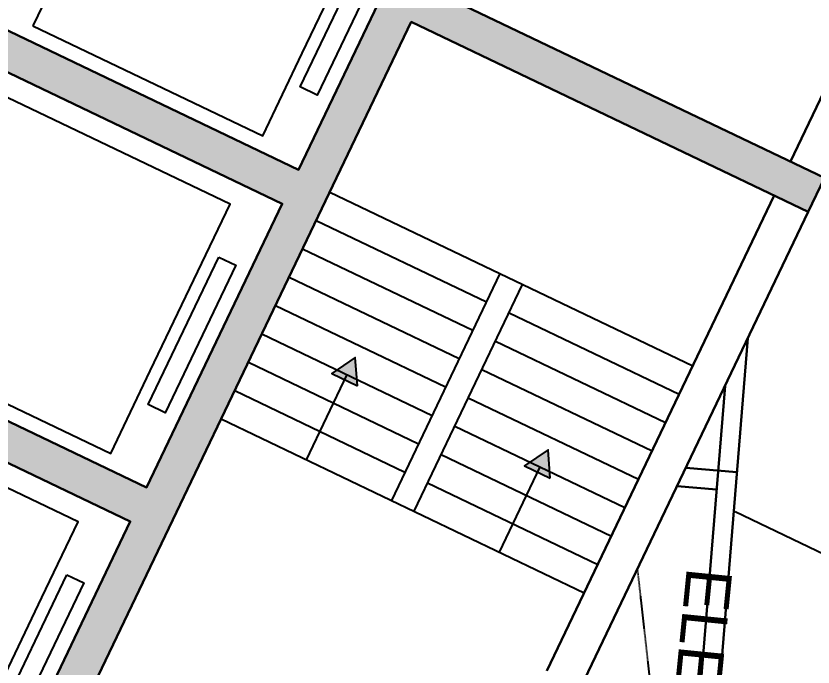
# Model space of a CAD drawing. Header units: inches. Extents: x 257070 to 799932, y -17980 to 269260.
# Drawn here: x 345635 to 351973, y 134044 to 139221 of the extents above; entities that cross this region are included whole.
import ezdxf

# ---------------------------------------------------------------- set-up
doc = ezdxf.new("R2010")
doc.units = ezdxf.units.IN
doc.header["$MEASUREMENT"] = 0
doc.linetypes.add('DASHED2', pattern=[0.375, 0.25, -0.125])
for name, color, linetype, lineweight in [('0-AES-F-SPRINKLER PIPE', 10, 'Continuous', 15), ('E--CONCRETE-4', 4, 'Continuous', 40), ('E--CONCRETE-SHADE', 253, 'Continuous', 20), ('F--BRICKWALL-3', 252, 'Continuous', 30), ('Q--PARKING', 253, 'Continuous', 13), ('VL-MEP-EQPT', 6, 'Continuous', 0)]:
    doc.layers.add(name, color=color, linetype=linetype, lineweight=lineweight)
for name, color, linetype in [('basement1_AP$0$A-_ROAD----_E-N-', 2, 'Continuous'), ('DSP_HATCH', 252, 'Continuous'), ('DSP_LIFT CAR', 251, 'Continuous'), ('ELE', 141, 'Continuous')]:
    doc.layers.add(name, color=color, linetype=linetype)
doc.styles.add('ARIAL', font='arial.ttf')

# ---------------------------------------------------------------- blocks, each defined once
blk = doc.blocks.new('CE_B2_AP$0$P-Lift')
at = {"layer": 'DSP_LIFT CAR', "color": 8}
for points in [[(-41486.21990041496, 62597.95797287928), (-41486.21990041496, 62747.95797287882), (-42786.21990041496, 62747.95797287951), (-42786.21990041403, 62597.95797287882), (-41486.21990041496, 62597.95797287928)], [(-43265.45636587695, 60470.24606057401), (-43265.45636587648, 62495.85416500881), (-42536.21990041403, 62495.85416500788), (-42536.21990041496, 62495.85416500974), (-41736.21990041496, 62495.85416500997), (-41736.21990041449, 62495.85416500997), (-41066.98343495201, 62495.85416500904), (-41066.98343495294, 60470.24606057518), (-41636.21990041496, 60470.2460605725), (-41636.21990041542, 60370.24606057483), (-42636.21990041449, 60370.24606057378), (-42636.21990041496, 60470.24606057425), (-43265.45636587695, 60470.24606057401)]]:
    blk.add_lwpolyline(points, dxfattribs=at)
at = {"layer": 'DSP_LIFT CAR', "color": 8, "elevation": 1.531570615894168e-10}
for points in [[(-42135.49990043996, 60320.24606057425), (-42746.2168168494, 60320.24606057331), (-42746.21681684986, 60370.24606057448), (-42135.49990043949, 60370.24606057378), (-42135.49990043996, 60320.24606057425)], [(-41526.21681684846, 60320.24606057355), (-42135.49990043996, 60320.24606057425), (-42135.49990043949, 60370.24606057378), (-41526.21681684846, 60370.24606057308), (-41526.21681684846, 60320.24606057355)], [(-42135.49990043903, 60270.24606057238), (-42746.2168168494, 60270.24606057285), (-42746.2168168494, 60320.24606057331), (-42135.49990043996, 60320.24606057425), (-42135.49990043903, 60270.24606057238)], [(-41526.21681684846, 60270.24606057425), (-42135.49990043903, 60270.24606057238), (-42135.49990043996, 60320.24606057425), (-41526.21681684846, 60320.24606057355), (-41526.21681684846, 60270.24606057425)]]:
    blk.add_lwpolyline(points, dxfattribs=at)
blk = doc.blocks.new('A$C5579145F')
at = {"layer": 'VL-MEP-EQPT', "color": 7, "insert": (-3221.42063344951, -16053.94267644471, 1.121674293290284e-07), "char_height": 363.12319738242, "width": 4823.666746415727, "attachment_point": 1, "rotation": 264.29164494823726, "style": 'ARIAL'}
blk.add_mtext('\\pi969.61999;ENTRY FOR \\P\\pi27.01063;ELECTRICAL ROOM', dxfattribs=at)

msp = doc.modelspace()

# ---------------------------------------------------------------- hatches: boundary and pattern name
at = {"layer": 'E--CONCRETE-SHADE', "ltscale": 2}
h = msp.add_hatch(color=8, dxfattribs=at)
h.paths.add_polyline_path([(311837.1066474739, 164085.9462912477), (311779.1026919187, 164380.2854513011), (309002.5032820954, 163833.1148039188), (308519.1369858193, 166285.9411376863), (308154.9180444667, 168134.1581472141), (311141.5092676735, 167615.7322610756), (311079.380418529, 167931.0030576607), (307776.1904333719, 168504.3806041747), (309004.5801304086, 162270.9575867953), (305568.6169522724, 161593.8493983008), (305626.1531057204, 161299.4180508129), (309062.5840859627, 161976.6184267439), (309764.5206167244, 158414.6646443685), (306064.3757759822, 159056.889074277), (306125.9655982257, 158741.7137754526), (313129.8285408925, 157526.0716643706), (313067.7000876472, 157841.3404519645), (310081.119288059, 158359.7134438185), (309601.8774894738, 160791.6101500462), (312378.4768993005, 161338.7807974281), (312320.4729437479, 161633.1199574802), (309543.8735339221, 161085.9493100981), (309060.5072376481, 163538.775643867)])
h.paths.add_polyline_path([(314422.1225250057, 147770.9538312331), (314409.3109299693, 148077.6187629481), (307729.7465050786, 149232.376105318), (307742.5678983067, 148925.7094796997), (311266.6018304889, 148316.4775299666), (311366.8593981364, 145918.5725234807), (307874.3979559423, 145772.551456048), (307886.9296951786, 145472.8128771608), (311379.3915940901, 145618.8343976696), (311676.6099263912, 138502.2159041164), (314832.1312912772, 137956.7730078773), (314819.3197652107, 138263.4362887078), (311966.2482224124, 138756.599676159), (311858.5330106651, 141334.9264157449), (314686.0665932585, 141453.052785808), (314673.5443632132, 141752.791328132), (311846.0107806224, 141634.6649580696), (311741.6588636076, 144132.4861441067), (314569.1924461995, 144250.6125141695), (314556.6702161576, 144550.3510564934), (311729.1366335626, 144432.2246864317), (311569.0479034452, 148264.1909134747)])
h.paths.add_polyline_path([(362097.8996299258, 159089.0697206807), (358648.9298983664, 159687.7598596172), (358449.8803319901, 159417.7855613983), (361568.5300691797, 158877.2882338386), (358714.7293339915, 155013.3529613388), (356438.3051408682, 156694.6598616315), (356260.0747274086, 156453.3428093576), (358536.4989205326, 154772.0359090647), (357051.2454750453, 152761.0604734455), (354775.1032575154, 154442.1591139986), (354596.8426323859, 154200.8643752686), (356873.0150615864, 152519.7434211711), (355387.7616160993, 150508.7679855506), (352268.8236835832, 151049.3440299475), (352069.4677532567, 150779.4238489467), (359370.9130743747, 149513.933314838), (359570.2690047055, 149783.8534958387), (355718.3910789081, 150451.4631045198), (358273.6540426802, 153911.1898382311), (361085.0303152927, 151834.7814338811), (361263.2607287542, 152076.0984861553), (358451.8844561389, 154152.5068905056)])
h.paths.add_polyline_path([(353526.5004612686, 140987.8835487745), (353661.1109399767, 141269.1634935758), (346873.8215243859, 142445.217399559), (346739.2710347497, 142164.0628069866), (349636.38404788, 141662.0134403589), (347882.7167678537, 137997.5778001869), (345329.9782720393, 139219.2267563045), (345200.474849129, 138948.6184351936), (347753.2133449444, 137726.9694790757), (346674.0181540289, 135471.9001364828), (344121.2796582111, 136693.5490926001), (343991.7762353027, 136422.9407714892), (346544.5147311175, 135201.2918153722), (345465.3195401993, 132946.2224727793), (342568.2066301944, 133448.2720548896), (342433.6561435242, 133167.1174685148), (345637.8834962882, 132611.8470826475), (348777.9676953775, 139173.3177694447), (351935.0649086256, 137662.4444382174), (352064.5681979181, 137933.0528232725), (348907.4711182896, 139443.9260905556), (349943.4985015687, 141608.7926594449)])

# ---------------------------------------------------------------- linework, layer by layer
at = {"layer": 'basement1_AP$0$A-_ROAD----_E-N-', "color": 8}
msp.add_line((351353.8402244895, 135279.9338758475, -1.132867974074828e-07), (353876.3480152397, 134072.7539864867, -1.122542687076624e-07), dxfattribs=at)
at = {"layer": 'DSP_HATCH', "color": 8, "linetype": 'DASHED2', "ltscale": 0.1}
msp.add_line((350913.1729025859, 131849.8420320879, -1.122921092313225e-07), (350577.9646097397, 134826.6687424468, -1.133382672921546e-07), dxfattribs=at)
at = {"layer": 'E--CONCRETE-4', "color": 8, "lineweight": 30, "elevation": -1.145751791325123e-07}
msp.add_lwpolyline([(353526.5004612686, 140987.8835487745), (353661.1109399767, 141269.1634935758), (346873.8215243859, 142445.217399559), (346739.2710347497, 142164.0628069866), (349636.38404788, 141662.0134403589), (347882.7167678537, 137997.5778001869), (345329.9782720393, 139219.2267563045), (345200.474849129, 138948.6184351936), (347753.2133449444, 137726.9694790757), (346674.0181540289, 135471.9001364828), (344121.2796582111, 136693.5490926001), (343991.7762353027, 136422.9407714892), (346544.5147311175, 135201.2918153722), (345465.3195401993, 132946.2224727793), (342568.2066301944, 133448.2720548896), (342433.6561435242, 133167.1174685148), (345637.8834962882, 132611.8470826475), (348777.9676953775, 139173.3177694447), (351935.0649086256, 137662.4444382174), (352064.5681979181, 137933.0528232725), (348907.4711182896, 139443.9260905556), (349943.4985015687, 141608.7926594449), (353526.5004612686, 140987.8835487745)], close=True, dxfattribs=at)
at = {"layer": 'ELE', "color": 8, "ltscale": 2}
for p, q in [((348130.4505379528, 137820.2755323664, -1.149282210414771e-07), (351016.9392964794, 136438.9056880131, -1.137467047290034e-07)), ((348022.5310188631, 137594.7685981061, -1.148829487711645e-07), (349375.5726244233, 136947.2514835653, -1.143291129996922e-07)), ((347914.6114997709, 137369.2616638467, -1.148376765008529e-07), (349267.6531053332, 136721.7445493058, -1.142838407293799e-07)), ((349483.4921435117, 137172.7584178257, -1.143743852700051e-07), (348620.1359907925, 135368.7029437453, -1.140122071075054e-07)), ((347806.6919806811, 137143.7547295865, -1.147924042305403e-07), (349159.7335862432, 136496.2376150456, -1.142385684590674e-07)), ((348800.5415381998, 135282.3673284736, -1.139383623379761e-07), (349663.8976909207, 137086.4228025536, -1.143005405004752e-07)), ((347698.7724615929, 136918.2477953264, -1.147471319602274e-07), (349051.814067151, 136270.730680786, -1.141932961887557e-07)), ((349555.9781718308, 136860.9158682937, -1.142552682301628e-07), (350909.0197773892, 136213.3987537533, -1.13701432458691e-07)), ((347590.8529425027, 136692.7408610664, -1.147018596899151e-07), (348943.8945480608, 136045.2237465257, -1.141480239184433e-07)), ((349448.0586527407, 136635.4089340337, -1.142099959598505e-07), (350801.1002583009, 135987.8918194929, -1.136561601883781e-07)), ((347482.9334234121, 136467.233926806, -1.146565874196026e-07), (348835.9750289706, 135819.7168122657, -1.141027516481309e-07)), ((349340.1391336505, 136409.9019997738, -1.141647236895381e-07), (350693.1807392105, 135762.3848852331, -1.136108879180658e-07)), ((347375.0139043221, 136241.7269925463, -1.146113151492903e-07), (348728.0555098811, 135594.2098780057, -1.140574793778183e-07)), ((349232.21961456, 136184.3950655136, -1.141194514192257e-07), (350585.2612201209, 135536.8779509729, -1.135656156477532e-07)), ((347267.0943852323, 136016.2200582863, -1.145660428789778e-07), (350153.5831437582, 134634.8502139332, -1.133845265665043e-07)), ((349124.3000954713, 135958.8881312534, -1.14074179148913e-07), (350477.3417010305, 135311.3710167125, -1.135203433774408e-07)), ((349016.3805763802, 135733.3811969938, -1.140289068786009e-07), (350369.4221819404, 135085.8640824528, -1.134750711071285e-07)), ((348908.46105729, 135507.8742627337, -1.139836346082885e-07), (350261.5026628481, 134860.3571481931, -1.134297988368167e-07))]:
    msp.add_line(p, q, dxfattribs=at)
at = {"layer": 'ELE', "color": 8}
for p, q in [((348267.3737452822, 136368.9823037959, -1.14424941804179e-07), (347943.6151880117, 135692.461501016, -1.142891249932419e-07)), ((349800.8208982482, 135635.1295739833, -1.137972612631776e-07), (349477.06234098, 134958.6087712033, -1.136614444522399e-07))]:
    msp.add_line(p, q, dxfattribs=at)
for points, elevation in [([(348349.9427519991, 136279.3121039803), (348332.4733567928, 136505.013430852), (348145.7449716575, 136377.0338273771)], -1.144585407926348e-07), ([(349883.3899049688, 135545.4593741671), (349865.9205097606, 135771.1607010397), (349679.1921246254, 135643.1810975644)], -1.13830860251633e-07)]:
    msp.add_lwpolyline(points, close=True, dxfattribs=dict(at, elevation=elevation))
for points in [[(348349.9427519991, 136279.3121039803, -1.144522511105432e-07), (348332.4733567928, 136505.013430852, -1.144522511105432e-07), (348145.7449716575, 136377.0338273771, -1.144522511105432e-07), (348332.4733567928, 136505.013430852, -1.144522511105432e-07)], [(349883.3899049688, 135545.4593741671, -1.138245705695415e-07), (349865.9205097606, 135771.1607010397, -1.138245705695415e-07), (349679.1921246254, 135643.1810975644, -1.138245705695415e-07), (349865.9205097606, 135771.1607010397, -1.138245705695415e-07)]]:
    msp.add_solid(points, dxfattribs=at)
at = {"layer": 'F--BRICKWALL-3', "color": 8}
for p, q in [((351793.9598339308, 138062.5556146848, -1.140726650752518e-07), (352117.7183911626, 138739.076417388, -1.14208481886174e-07)), ((349856.8336097457, 134014.7670424841, -1.132600400488448e-07), (351664.4564110226, 137791.9472935733, -1.140183383508771e-07)), ((350127.4395835419, 133885.2587146615, -1.131492719098506e-07), (351935.0647321349, 137662.4438706652, -1.139075711965826e-07)), ((351454.7524555053, 136658.7908716218, -1.137060800538751e-07), (351061.5765071951, 131824.1227669247, -1.122459839613854e-07)), ((351273.4473565802, 136279.938580869, -1.136300225110253e-07), (350913.1729025859, 131849.8420320879, -1.122921092313225e-07)), ((350960.8773774171, 135626.7972554013, -1.134991269000985e-07), (351368.1328667402, 135593.6774921104, -1.133848903289278e-07)), ((350891.5537746936, 135481.9397425591, -1.134698142483948e-07), (351206.4679391467, 135456.3295718993, -1.133813594040544e-07))]:
    msp.add_line(p, q, dxfattribs=at)
at = {"layer": 'Q--PARKING', "color": 8, "elevation": -4.923947724280979e-08}
msp.add_lwpolyline([(361560.4034346142, 139748.0727965799, 0.06519900616687829), (351861.8052400515, 118379.8739255271, 0.0164355190072074), (350317.8376524575, 112645.1218450994, 0.01643551900720676), (349153.9139130456, 106821.3345151619, 0.01643551900720723), (348375.0618075076, 100933.6688713598, 0.01643551900720919), (347984.6457327877, 95007.55778363021, 0.04470069080363005), (348893.98903826, 78908.5276677073)], format="xyb", dxfattribs=at)

# ---------------------------------------------------------------- block references
at = {"color": 8, "extrusion": (2.548779655116506e-13, -3.227332144614396e-13, -1), "zscale": -1, "rotation": 115.5741023060952}
for p in [(-309900.7009519255, 204272.4609112958, 1.593329785283123e-07), (-308692.1230811599, 201747.035549967, 1.59373939137902e-07), (-307483.4244671901, 199221.3578863314, 1.593329785283124e-07)]:
    msp.add_blockref('CE_B2_AP$0$P-Lift', p, dxfattribs=at)
at = {"layer": '0-AES-F-SPRINKLER PIPE', "ltscale": 1000}
msp.add_blockref('A$C5579145F', (355159.02202158, 150828.6564107728, -1.176717621607393e-07), dxfattribs=at)

doc.saveas('drawing.dxf')
